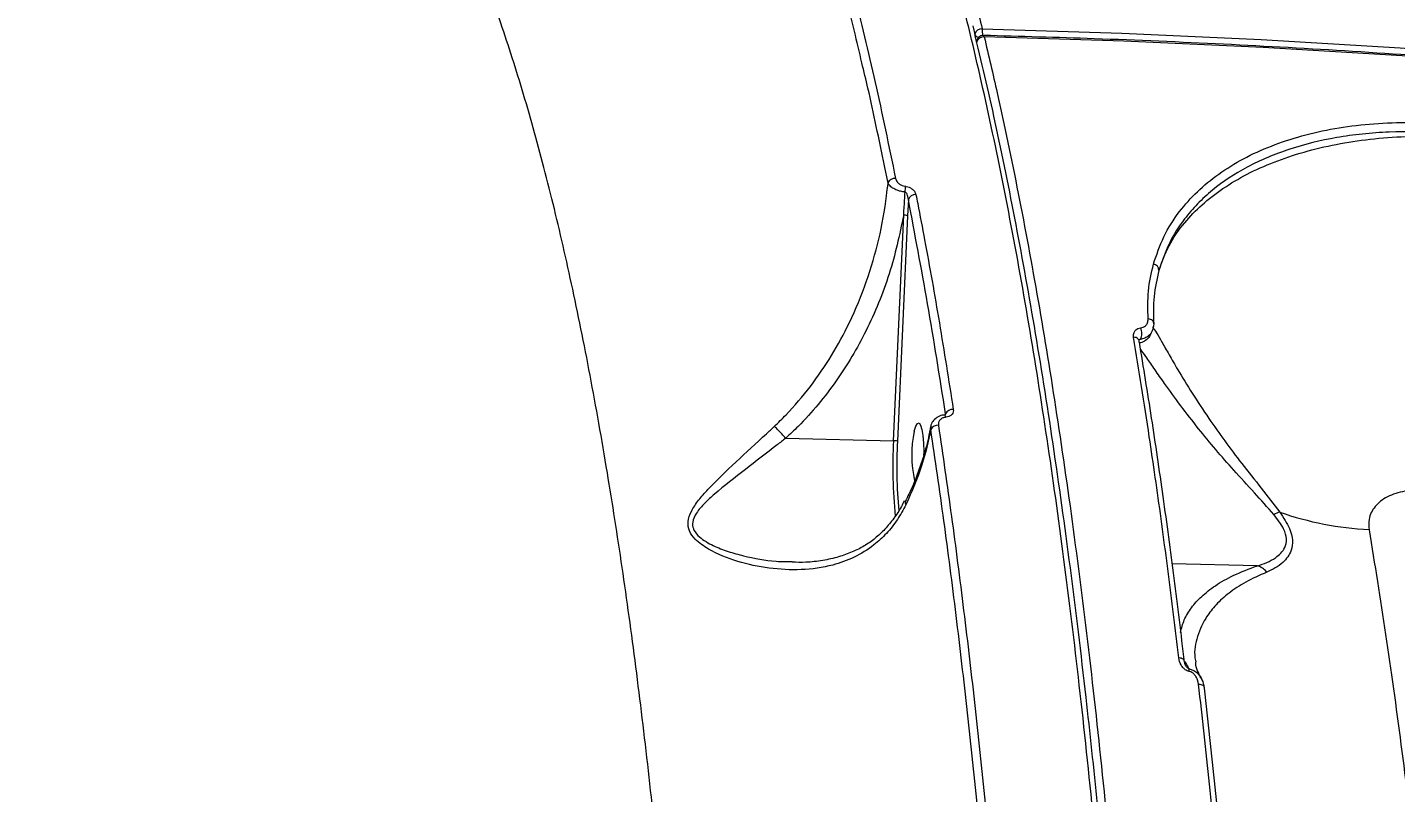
# Model space of a CAD drawing. Header units: millimetres. Extents: x -8422 to 28150, y -6982 to 5510.
# Drawn here: x 22047 to 22249, y 1742.4 to 1855.4 of the extents above; entities that cross this region are included whole.
import ezdxf

# ---------------------------------------------------------------- set-up
doc = ezdxf.new("R2010")
doc.units = ezdxf.units.MM
for name, color, linetype in [('DIKOM_ОБЪЕКТ', 7, 'Continuous'), ('DIKOM_РАЗМЕР_ЗОНА', 7, 'Continuous'), ('DIKOM_РАЗМЕР_ОБЪЕКТА', 7, 'Continuous')]:
    doc.layers.add(name, color=color, linetype=linetype)
doc.styles.add('style1', font='arial.ttf', dxfattribs={"width": 0.8})
doc.dimstyles.new('1-50', dxfattribs={"dimtxt": 300, "dimasz": 200, "dimexe": 100, "dimexo": 0, "dimgap": 100, "dimtad": 1, "dimdec": 0, "dimtxsty": 'style1', "dimcen": 0, "dimclrd": 7, "dimclre": 7, "dimadec": 1, "dimazin": 2, "dimtfac": 1, "dimtdec": 0, "dimtmove": 1, "dimatfit": 3, "dimfxl": 0, "dimlwd": 25, "dimlwe": 18, "dimarcsym": 0})

# ---------------------------------------------------------------- blocks, each defined once
blk = doc.blocks.new('*D15')
at = {"layer": 'Defpoints', "color": 0, "transparency": 16777216}
for p in [(19380.28, 3651.45), (27070.13, 3651.45), (15204.41, -3115.19)]:
    blk.add_point(p, dxfattribs=at)
at = {"layer": 'DIKOM_РАЗМЕР_ОБЪЕКТА', "color": 7, "lineweight": 18, "transparency": 16777216}
for p, q in [((19380.28, 3651.45), (27170.13, 3651.45)), ((15204.41, -3115.19), (27170.13, -3115.19))]:
    blk.add_line(p, q, dxfattribs=at)
at = {"layer": 'DIKOM_РАЗМЕР_ОБЪЕКТА', "color": 7, "lineweight": 25, "transparency": 16777216}
blk.add_line((27070.13, -2915.19), (27070.13, 3451.45), dxfattribs=at)
at = {"layer": 'DIKOM_РАЗМЕР_ОБЪЕКТА', "color": 7, "transparency": 16777216}
for points in [[(27036.8, 3451.45), (27103.47, 3451.45), (27070.13, 3651.45)], [(27036.8, -2915.19), (27103.47, -2915.19), (27070.13, -3115.19)]]:
    blk.add_solid(points, dxfattribs=at)
at = {"layer": 'DIKOM_РАЗМЕР_ОБЪЕКТА', "color": 0, "transparency": 16777216, "insert": (26816.96, -135.25), "char_height": 300, "attachment_point": 5, "rotation": 90, "style": 'style1'}
blk.add_mtext('6750', dxfattribs=at)
blk = doc.blocks.new('*D14')
at = {"layer": 'Defpoints', "color": 0, "transparency": 16777216}
for p in [(20684.73, 5148.63), (28049.7, 5148.63), (14575.76, -5055.5)]:
    blk.add_point(p, dxfattribs=at)
at = {"layer": 'DIKOM_РАЗМЕР_ЗОНА', "color": 7, "lineweight": 18, "transparency": 16777216}
for p, q in [((20684.73, 5148.63), (28149.7, 5148.63)), ((14575.76, -5055.5), (28149.7, -5055.5))]:
    blk.add_line(p, q, dxfattribs=at)
at = {"layer": 'DIKOM_РАЗМЕР_ЗОНА', "color": 7, "lineweight": 25, "transparency": 16777216}
blk.add_line((28049.7, -4855.5), (28049.7, 4948.63), dxfattribs=at)
at = {"layer": 'DIKOM_РАЗМЕР_ЗОНА', "color": 7, "transparency": 16777216}
for points in [[(28016.36, 4948.63), (28083.03, 4948.63), (28049.7, 5148.63)], [(28016.36, -4855.5), (28083.03, -4855.5), (28049.7, -5055.5)]]:
    blk.add_solid(points, dxfattribs=at)
at = {"layer": 'DIKOM_РАЗМЕР_ЗОНА', "color": 0, "transparency": 16777216, "insert": (27796.52, -63.59), "char_height": 300, "attachment_point": 5, "rotation": 90, "style": 'style1'}
blk.add_mtext('10200', dxfattribs=at)
blk = doc.blocks.new('*D13')
at = {"layer": 'Defpoints', "color": 0, "transparency": 16777216}
for p in [(10490, 1785.06), (25983.09, 460.53), (10490, -6882.5)]:
    blk.add_point(p, dxfattribs=at)
at = {"layer": 'DIKOM_РАЗМЕР_ЗОНА', "color": 7, "lineweight": 18, "transparency": 16777216}
for p, q in [((10490, 1785.06), (10490, -6982.5)), ((25983.09, 460.53), (25983.09, -6982.5))]:
    blk.add_line(p, q, dxfattribs=at)
at = {"layer": 'DIKOM_РАЗМЕР_ЗОНА', "color": 7, "lineweight": 25, "transparency": 16777216}
blk.add_line((25783.09, -6882.5), (10690, -6882.5), dxfattribs=at)
at = {"layer": 'DIKOM_РАЗМЕР_ЗОНА', "color": 7, "transparency": 16777216}
for points in [[(10690, -6849.17), (10690, -6915.83), (10490, -6882.5)], [(25783.09, -6849.17), (25783.09, -6915.83), (25983.09, -6882.5)]]:
    blk.add_solid(points, dxfattribs=at)
at = {"layer": 'DIKOM_РАЗМЕР_ЗОНА', "color": 0, "transparency": 16777216, "insert": (18236.55, -6629.33), "char_height": 300, "attachment_point": 5, "style": 'style1'}
blk.add_mtext('15500', dxfattribs=at)

msp = doc.modelspace()

# ---------------------------------------------------------------- linework, layer by layer
at = {"layer": 'DIKOM_ОБЪЕКТ', "color": 7, "linetype": 'Continuous', "lineweight": 15}
for p, q in [((22174.04, 1832.4), (22173.51, 1834.92)), ((22177.04, 1829.96), (22176.93, 1827.58)), ((22174.83, 1794.36), (22176.35, 1827.65)), ((22176.93, 1827.58), (22175.42, 1794.29)), ((22211.29, 1809.32), (22211.14, 1809.27)), ((22211.94, 1809.49), (22211.95, 1809.49)), ((22182.52, 1798.2), (22182.54, 1798.33)), ((22182.36, 1798.15), (22182.34, 1798.15)), ((22158.93, 1794.73), (22174.83, 1794.36)), ((22228.58, 1775.9), (22215.96, 1776.2))]:
    msp.add_line(p, q, dxfattribs=at)
at = {"layer": 'DIKOM_ОБЪЕКТ', "color": 7, "linetype": 'Continuous', "lineweight": 15, "flags": 128}
for points in [[(22187.95, 1855.16), (22208.58, 1854.52), (22229.15, 1853.57), (22249.66, 1852.33), (22270.1, 1850.8), (22290.47, 1848.97), (22310.76, 1846.85), (22330.97, 1844.43), (22351.08, 1841.72), (22371.09, 1838.72), (22391, 1835.43), (22410.8, 1831.85)], [(22187.12, 1853.2), (22187.11, 1853.31), (22187.12, 1853.34)], [(22188.24, 1853.98), (22188.21, 1854.08), (22188.17, 1854.15), (22188.14, 1854.18), (22188.13, 1854.18)], [(22411.09, 1830.67), (22391.29, 1834.25), (22371.38, 1837.54), (22351.36, 1840.54), (22331.25, 1843.25), (22311.05, 1845.67), (22290.76, 1847.79), (22270.39, 1849.62), (22249.94, 1851.15), (22229.43, 1852.39), (22208.86, 1853.34), (22188.24, 1853.98)], [(22213.27, 1811.6), (22213.28, 1811.73), (22213.24, 1811.86), (22213.18, 1811.99), (22213.08, 1812.1), (22212.95, 1812.19), (22212.8, 1812.27), (22212.63, 1812.32), (22212.45, 1812.35)], [(22211.11, 1808.92), (22211.12, 1809.05), (22211.1, 1809.18), (22211.03, 1809.31), (22210.94, 1809.42), (22210.81, 1809.51), (22210.66, 1809.58), (22210.48, 1809.62), (22210.3, 1809.64)], [(22177.91, 1795.75), (22178.13, 1796.49), (22178.37, 1796.91), (22178.62, 1796.98), (22178.85, 1796.68), (22179.05, 1796.04), (22179.2, 1795.12), (22179.29, 1793.98), (22179.31, 1792.73), (22179.3, 1792.25)], [(22182.6, 1797.83), (22182.53, 1797.98), (22182.46, 1798.09), (22182.38, 1798.15), (22182.36, 1798.15)], [(22217.79, 1761.82), (22217.77, 1761.92), (22217.71, 1762.02), (22217.61, 1762.11), (22217.49, 1762.19), (22217.33, 1762.25), (22217.16, 1762.28), (22216.98, 1762.3)], [(22219.9, 1758.44), (22220.08, 1758.43), (22220.25, 1758.39), (22220.4, 1758.33), (22220.52, 1758.26), (22220.62, 1758.18), (22220.68, 1758.08), (22220.71, 1757.97), (22220.71, 1757.86)]]:
    msp.add_lwpolyline(points, dxfattribs=at)
at = {"layer": 'DIKOM_ОБЪЕКТ', "color": 7, "linetype": 'Continuous', "lineweight": 15}
for centre, radius, start, end in [((22187.87, 1854.1), 1.07, 85.6821, 164.7699), ((22184.26, 1854.47), 3.76, 355.5568, 10.6622), ((22187.61, 1854.68), 0.831, 201.2911, 254.5506), ((22188.1, 1853.18), 1, 88.6138, 170.7315), ((22188.16, 1852.92), 1.07, 85.6272, 164.605), ((22175.06, 1831.98), 1.11, 85.4657, 157.56), ((22168.19, 1832.13), 8.43, 352.6925, 358.552), ((22178.06, 1829.61), 1.08, 84.7575, 161.0575), ((22176.4, 1825.62), 2.03, 74.8063, 91.4727), ((22213.1, 1819.5), 0.943, 0.2365, 82.101), ((22209.85, 1810.2), 1.69, 328.4307, 28.7993), ((22183.55, 1797.88), 1.11, 83.5313, 156.0463), ((22181.37, 1795.49), 1.15, 84.3229, 151.4839), ((22250.23, 1790.68), 75.49, 177.2095, 185.6577), ((22174.88, 1792.32), 2.04, 74.8147, 91.4528), ((22247.98, 1790.69), 72.65, 177.1591, 185.2564), ((22194.51, 1792.23), 16.97, 168.0221, 192.8143), ((22232.83, 1780.13), 3.81, 104.4438, 118.6733), ((22247.55, 1828.77), 47.6, 250.784, 267.0128), ((22216.7, 1760.62), 1.8, 350.6489, 2.3437)]:
    msp.add_arc(centre, radius, start, end, dxfattribs=at)
for points, knots in [([(22211.62, 1616.53), (22211.5, 1620.97), (22211.17, 1632.91), (22210.44, 1652.07), (22209.36, 1673.87), (22208.02, 1695.39), (22206.42, 1716.53), (22204.56, 1737.23), (22202.48, 1757.02), (22200.2, 1775.85), (22197.72, 1793.71), (22195.02, 1810.87), (22192.08, 1827.26), (22188.91, 1842.8), (22185.59, 1857.13), (22182.13, 1870.25), (22178.54, 1882.16), (22174.77, 1893.04), (22170.82, 1902.83), (22166.71, 1911.45), (22162.52, 1918.71), (22158.27, 1924.64), (22153.97, 1929.22), (22149.98, 1932.4), (22147.41, 1933.44), (22146.32, 1933.89)], [0, 0, 0, 0, 0.026121, 0.070372, 0.114656, 0.158907, 0.204443, 0.250016, 0.295552, 0.339802, 0.384087, 0.428338, 0.473874, 0.519447, 0.564982, 0.609233, 0.653518, 0.697768, 0.743304, 0.788877, 0.834413, 0.878664, 0.922949, 0.967199, 1, 1, 1, 1]), ([(22148.56, 1933.79), (22148.77, 1933.73), (22150.5, 1933.23), (22153.71, 1931), (22158.17, 1927), (22162.32, 1921.82), (22166.17, 1915.85), (22169.72, 1909.29), (22173.19, 1901.78), (22176.58, 1893.33), (22179.85, 1884.04), (22182.99, 1873.97), (22185.67, 1864.33), (22187.29, 1857.81), (22187.95, 1855.16)], [0, 0, 0, 0, 0.01404, 0.117918, 0.22188, 0.325758, 0.413617, 0.501578, 0.589539, 0.678333, 0.767128, 0.853674, 0.940415, 1, 1, 1, 1]), ([(22084.89, 1897.41), (22083.85, 1897.4), (22076.38, 1897.3), (22062.51, 1896.93), (22043.3, 1896.2), (22024.12, 1895.2), (22004.99, 1893.94), (21985.91, 1892.41), (21966.88, 1890.62), (21947.92, 1888.57), (21929.02, 1886.24), (21910.19, 1883.66), (21891.44, 1880.8), (21872.76, 1877.69), (21854.18, 1874.3), (21835.69, 1870.66), (21817.3, 1866.74), (21799.02, 1862.56), (21780.84, 1858.12), (21762.78, 1853.41), (21744.85, 1848.45), (21727.04, 1843.21), (21709.49, 1837.77), (21697.94, 1833.94), (21692.23, 1832.05)], [0, 0, 0, 0, 0.007673, 0.054924, 0.102196, 0.149481, 0.196777, 0.244084, 0.291402, 0.338729, 0.386065, 0.433406, 0.480751, 0.528098, 0.575445, 0.622788, 0.670125, 0.717452, 0.764768, 0.812066, 0.859345, 0.906599, 0.953825, 1, 1, 1, 1]), ([(22145.06, 1663.74), (22144.77, 1669.48), (22144.18, 1680.97), (22143.07, 1697.7), (22141.8, 1714.01), (22140.34, 1730.05), (22138.69, 1745.77), (22136.83, 1761.09), (22134.81, 1775.77), (22132.56, 1790.17), (22130.07, 1804.18), (22127.33, 1817.68), (22124.4, 1830.37), (22121.27, 1842.16), (22117.95, 1853), (22114.53, 1862.62), (22111.01, 1871.04), (22107.41, 1878.27), (22103.68, 1884.44), (22099.81, 1889.49), (22095.82, 1893.37), (22091.81, 1895.95), (22088.16, 1897.31), (22085.86, 1897.3), (22084.9, 1897.3)], [0, 0, 0, 0, 0.041908, 0.083866, 0.125824, 0.167731, 0.211357, 0.25504, 0.298723, 0.342349, 0.389784, 0.437254, 0.484689, 0.533508, 0.582368, 0.631188, 0.678465, 0.725779, 0.773056, 0.821713, 0.87041, 0.919066, 0.966231, 1, 1, 1, 1]), ([(22655.79, 1772.91), (22653.82, 1773.9), (22646.42, 1777.61), (22633.44, 1783.84), (22616.82, 1791.53), (22600.04, 1798.95), (22583.09, 1806.13), (22565.98, 1813.04), (22548.72, 1819.69), (22531.32, 1826.08), (22513.77, 1832.2), (22496.09, 1838.06), (22478.27, 1843.66), (22460.33, 1848.98), (22442.26, 1854.03), (22424.08, 1858.81), (22405.8, 1863.32), (22387.4, 1867.55), (22368.91, 1871.51), (22350.32, 1875.19), (22331.64, 1878.59), (22312.88, 1881.71), (22294.04, 1884.56), (22275.13, 1887.13), (22256.15, 1889.41), (22237.1, 1891.42), (22218.01, 1893.14), (22204.44, 1894.18), (22197.25, 1894.65), (22196.45, 1894.7)], [0, 0, 0, 0, 0.014082, 0.052954, 0.091849, 0.130787, 0.169766, 0.208786, 0.247843, 0.286938, 0.326068, 0.365231, 0.404425, 0.443649, 0.482902, 0.522181, 0.561484, 0.600811, 0.64016, 0.679528, 0.718916, 0.758321, 0.797742, 0.837178, 0.876628, 0.91609, 0.955564, 0.995047, 1, 1, 1, 1]), ([(22162.27, 1883.74), (22163.42, 1880.09), (22165.72, 1872.81), (22169.01, 1860.57), (22172.18, 1847.45), (22174.16, 1837.87), (22175.15, 1833.08)], [0, 0, 0, 0, 0.248596, 0.497193, 0.748597, 1, 1, 1, 1]), ([(22170.18, 1850.12), (22169.45, 1853.27), (22167.66, 1860.87), (22164.67, 1871.89), (22162.35, 1879.25), (22161.19, 1882.93)], [0, 0, 0, 0, 0.261001, 0.630501, 1, 1, 1, 1]), ([(22186.54, 1855.58), (22187.58, 1851.2), (22189.72, 1842.22), (22192.74, 1827.38), (22195.66, 1811.27), (22198.4, 1794.04), (22200.95, 1775.74), (22203.12, 1757.9), (22204.95, 1740.74), (22206.48, 1724.45), (22207.86, 1707.73), (22209.1, 1690.42), (22210.19, 1672.53), (22211.11, 1654.08), (22211.87, 1635.33), (22212.23, 1622.62), (22212.41, 1616.27)], [0, 0, 0, 0, 0.074863, 0.153538, 0.232153, 0.313051, 0.394015, 0.474913, 0.539382, 0.603919, 0.668455, 0.732925, 0.799657, 0.866462, 0.933268, 1, 1, 1, 1]), ([(22188.24, 1853.98), (22188.88, 1851.24), (22190.62, 1843.86), (22193.3, 1830.98), (22196.24, 1815.15), (22199, 1798.23), (22201.58, 1780.25), (22203.96, 1761.23), (22206.08, 1741.61), (22207.96, 1721.45), (22209.59, 1700.86), (22210.99, 1679.49), (22212.16, 1657.4), (22213.08, 1634.63), (22213.74, 1611.69), (22214.13, 1588.67), (22214.27, 1565.65), (22214.16, 1542.24), (22213.79, 1518.52), (22213.15, 1494.57), (22212.27, 1471.19), (22211.17, 1448.45), (22209.87, 1426.4), (22208.33, 1404.4), (22206.56, 1382.54), (22204.55, 1360.88), (22202.32, 1339.62), (22199.87, 1318.82), (22197.2, 1298.55), (22194.31, 1278.76), (22191.19, 1259.53), (22187.85, 1240.94), (22184.37, 1223.42), (22180.76, 1206.98), (22177.04, 1191.64), (22173.14, 1177.16), (22169.08, 1163.62), (22164.85, 1151.1), (22160.83, 1140.48), (22158.19, 1134.48), (22157.02, 1131.82)], [0, 0, 0, 0, 0.015651, 0.042167, 0.068704, 0.09522, 0.122506, 0.149814, 0.177101, 0.203616, 0.230153, 0.256669, 0.283955, 0.311263, 0.33855, 0.365066, 0.391602, 0.418118, 0.445404, 0.472713, 0.499999, 0.52556, 0.55114, 0.576701, 0.602949, 0.629218, 0.655467, 0.681983, 0.708519, 0.735035, 0.762321, 0.78963, 0.816916, 0.843432, 0.869969, 0.896485, 0.923771, 0.951079, 0.978366, 1, 1, 1, 1]), ([(22774.92, 1700.64), (22772.26, 1702.13), (22764.55, 1706.44), (22751.64, 1713.42), (22736.12, 1721.49), (22720.43, 1729.34), (22704.55, 1736.97), (22688.49, 1744.37), (22672.27, 1751.55), (22655.87, 1758.5), (22639.31, 1765.21), (22622.59, 1771.7), (22605.72, 1777.95), (22588.69, 1783.97), (22571.52, 1789.75), (22554.21, 1795.29), (22536.76, 1800.59), (22519.17, 1805.65), (22501.46, 1810.47), (22483.62, 1815.04), (22465.67, 1819.37), (22447.6, 1823.45), (22429.42, 1827.29), (22411.14, 1830.88), (22392.75, 1834.21), (22374.27, 1837.3), (22355.7, 1840.14), (22337.05, 1842.72), (22318.31, 1845.06), (22299.5, 1847.14), (22280.62, 1848.96), (22261.67, 1850.54), (22242.66, 1851.86), (22223.59, 1852.92), (22205.41, 1853.7), (22193.58, 1854.03), (22188.13, 1854.18)], [0, 0, 0, 0, 0.015772, 0.04573, 0.075687, 0.105645, 0.135603, 0.165562, 0.19552, 0.225478, 0.255436, 0.285395, 0.315354, 0.345312, 0.375271, 0.40523, 0.435188, 0.465147, 0.495106, 0.525065, 0.555024, 0.584983, 0.614942, 0.644901, 0.67486, 0.704819, 0.734779, 0.764738, 0.794697, 0.824656, 0.854615, 0.884574, 0.914534, 0.944493, 0.974452, 1, 1, 1, 1]), ([(22173.51, 1834.92), (22172.71, 1838.83), (22171.64, 1844.11), (22170.48, 1848.88), (22170.18, 1850.12)], [0, 0, 0, 0, 0.741625, 1, 1, 1, 1]), ([(22213.23, 1820.44), (22213.7, 1821.8), (22214.62, 1824.54), (22216.88, 1828.09), (22219.63, 1831.17), (22222.8, 1833.78), (22226.46, 1836.05), (22230.58, 1837.93), (22235.1, 1839.42), (22239.96, 1840.51), (22245.11, 1841.17), (22250.47, 1841.43), (22254.16, 1841.25), (22256, 1841.16)], [0, 0, 0, 0, 0.10097, 0.201936, 0.290337, 0.379023, 0.467425, 0.556113, 0.645091, 0.733782, 0.822425, 0.911353, 1, 1, 1, 1]), ([(22255.95, 1839.79), (22253.29, 1839.9), (22249.25, 1840.07), (22244.07, 1839.66), (22239.07, 1838.98), (22234.36, 1837.82), (22230.07, 1836.22), (22226.09, 1834.33), (22222.61, 1832.02), (22219.69, 1829.35), (22217.48, 1826.76), (22215.41, 1823.54), (22214.5, 1820.86), (22214.05, 1819.51)], [0, 0, 0, 0, 0.131218, 0.198783, 0.266349, 0.397566, 0.465156, 0.532744, 0.663479, 0.730813, 0.798152, 0.898245, 1, 1, 1, 1]), ([(22214.05, 1819.51), (22214.49, 1820.74), (22215.38, 1823.2), (22217.62, 1826.42), (22220.33, 1829.23), (22223.42, 1831.62), (22226.99, 1833.75), (22231.01, 1835.55), (22235.43, 1837.03), (22240.17, 1838.16), (22245.21, 1838.92), (22250.45, 1839.33), (22254.06, 1839.28), (22255.87, 1839.26)], [0, 0, 0, 0, 0.103375, 0.20675, 0.294608, 0.382734, 0.470593, 0.55875, 0.647181, 0.735336, 0.823466, 0.911869, 1, 1, 1, 1]), ([(22175.15, 1833.08), (22175.21, 1832.91), (22175.31, 1832.62), (22175.69, 1832.26), (22176.1, 1832.03), (22176.42, 1831.94), (22176.59, 1831.92), (22176.62, 1831.92)], [0, 0, 0, 0, 0.327677, 0.573831, 0.779565, 0.962776, 1, 1, 1, 1]), ([(22157.26, 1796.49), (22157.84, 1797.05), (22159.74, 1798.89), (22162.65, 1802.32), (22165.77, 1806.89), (22168.57, 1812.05), (22170.94, 1817.79), (22172.78, 1824.08), (22173.68, 1828.99), (22173.97, 1831.78), (22174.04, 1832.4)], [0, 0, 0, 0, 0.060124, 0.19624, 0.33282, 0.469064, 0.63033, 0.792116, 0.953435, 1, 1, 1, 1]), ([(22176.55, 1831.06), (22176.51, 1831.06), (22176.23, 1831.1), (22175.69, 1831.21), (22174.99, 1831.48), (22174.4, 1831.86), (22174.13, 1832.19), (22174.05, 1832.37), (22174.04, 1832.4)], [0, 0, 0, 0, 0.039534, 0.232669, 0.443772, 0.686743, 0.947941, 1, 1, 1, 1]), ([(22176.35, 1827.65), (22176.37, 1827.98), (22176.44, 1829.12), (22176.51, 1830.25), (22176.55, 1831.06)], [0, 0, 0, 0, 0.291287, 1, 1, 1, 1]), ([(22177.04, 1829.96), (22177.02, 1830.11), (22177, 1830.38), (22176.89, 1830.71), (22176.76, 1830.91), (22176.66, 1831.01), (22176.6, 1831.04), (22176.57, 1831.05), (22176.55, 1831.06)], [0, 0, 0, 0, 0.369391, 0.64457, 0.837146, 0.927102, 0.971259, 1, 1, 1, 1]), ([(22176.62, 1831.92), (22176.66, 1831.91), (22176.84, 1831.89), (22177.18, 1831.79), (22177.61, 1831.54), (22178, 1831.17), (22178.1, 1830.86), (22178.16, 1830.69)], [0, 0, 0, 0, 0.044036, 0.224556, 0.433753, 0.687504, 1, 1, 1, 1]), ([(22178.16, 1830.69), (22178.25, 1830.25), (22178.68, 1828.04), (22179.86, 1821.85), (22181.64, 1811.86), (22183, 1803.28), (22183.68, 1798.98)], [0, 0, 0, 0, 0.044141, 0.220714, 0.610013, 1, 1, 1, 1]), ([(22182.54, 1798.33), (22181.67, 1803.81), (22179.93, 1814.79), (22178, 1824.9), (22177.04, 1829.96)], [0, 0, 0, 0, 0.499272, 1, 1, 1, 1]), ([(22176.35, 1827.65), (22175.73, 1824.74), (22174.79, 1820.34), (22172.69, 1814.69), (22170.27, 1809.31), (22167.28, 1804.27), (22163.76, 1799.69), (22161.23, 1796.88), (22159.55, 1795.31), (22158.93, 1794.73)], [0, 0, 0, 0, 0.235539, 0.356037, 0.476526, 0.701657, 0.817298, 0.93292, 1, 1, 1, 1]), ([(22212.45, 1812.35), (22212.41, 1813.73), (22212.33, 1816.52), (22212.93, 1819.12), (22213.23, 1820.44)], [0, 0, 0, 0, 0.496492, 1, 1, 1, 1]), ([(22214.05, 1819.51), (22213.75, 1818.24), (22213.16, 1815.69), (22213.24, 1812.97), (22213.27, 1811.6)], [0, 0, 0, 0, 0.496482, 1, 1, 1, 1]), ([(22211.33, 1811.01), (22211.47, 1811.04), (22211.75, 1811.1), (22212.12, 1811.36), (22212.41, 1811.77), (22212.43, 1812.14), (22212.45, 1812.35)], [0, 0, 0, 0, 0.184922, 0.368574, 0.650097, 1, 1, 1, 1]), ([(22210.3, 1809.64), (22210.29, 1809.68), (22210.26, 1809.91), (22210.31, 1810.3), (22210.57, 1810.69), (22210.92, 1810.93), (22211.19, 1810.98), (22211.33, 1811.01)], [0, 0, 0, 0, 0.063925, 0.388577, 0.645585, 0.822263, 1, 1, 1, 1]), ([(22212.93, 1810.4), (22212.89, 1810.25), (22212.76, 1809.82), (22212.26, 1809.28), (22211.67, 1808.86), (22211.25, 1808.81), (22211.1, 1808.79)], [0, 0, 0, 0, 0.185882, 0.511048, 0.836254, 1, 1, 1, 1]), ([(22213.27, 1811.6), (22213.24, 1811.24), (22213.17, 1810.59), (22212.62, 1809.89), (22211.99, 1809.46), (22211.52, 1809.37), (22211.29, 1809.32)], [0, 0, 0, 0, 0.331218, 0.607786, 0.798331, 1, 1, 1, 1]), ([(22213.1, 1811.15), (22213.13, 1811.12), (22213.26, 1810.99), (22213.65, 1810.36), (22214.43, 1808.99), (22215.49, 1807.12), (22216.95, 1804.62), (22218.9, 1801.44), (22221.26, 1797.84), (22223.75, 1794.33), (22226.34, 1790.87), (22229.17, 1787.37), (22230.98, 1785), (22231.88, 1783.82)], [0, 0, 0, 0, 0.027595, 0.112179, 0.196823, 0.280736, 0.364704, 0.478247, 0.591906, 0.688652, 0.785419, 0.89286, 1, 1, 1, 1]), ([(22216.98, 1762.3), (22216.91, 1762.84), (22216.59, 1765.53), (22215.75, 1772.46), (22214.38, 1782.89), (22212.49, 1796.09), (22211.08, 1804.79), (22210.3, 1809.64)], [0, 0, 0, 0, 0.032166, 0.160836, 0.418396, 0.675957, 1, 1, 1, 1]), ([(22211.11, 1808.92), (22211.72, 1805.21), (22212.93, 1797.79), (22214.64, 1786.14), (22216.27, 1774.15), (22217.27, 1765.84), (22217.78, 1761.69)], [0, 0, 0, 0, 0.249315, 0.498629, 0.749314, 1, 1, 1, 1]), ([(22231.01, 1783.47), (22230.06, 1784.54), (22228.13, 1786.71), (22225.17, 1789.9), (22222.4, 1793.07), (22219.76, 1796.28), (22217.19, 1799.61), (22215.05, 1802.55), (22213.41, 1804.91), (22212.24, 1806.59), (22211.52, 1807.63), (22211.3, 1807.89), (22211.27, 1807.92)], [0, 0, 0, 0, 0.117603, 0.239224, 0.347487, 0.457739, 0.583039, 0.712502, 0.803998, 0.897878, 0.988048, 1, 1, 1, 1]), ([(22182.53, 1798.19), (22182.54, 1798.2), (22182.55, 1798.22), (22182.48, 1798.17), (22182.36, 1798.15), (22182.27, 1798.15), (22182.22, 1798.15)], [0, 0, 0, 0, 0.313463, 0.588634, 0.809284, 1, 1, 1, 1]), ([(22182.53, 1798.18), (22182.53, 1798.2), (22182.54, 1798.24), (22182.54, 1798.3), (22182.54, 1798.33)], [0, 0, 0, 0, 0.372919, 1, 1, 1, 1]), ([(22183.68, 1798.98), (22183.68, 1798.93), (22183.7, 1798.75), (22183.63, 1798.45), (22183.4, 1798.13), (22183.05, 1797.91), (22182.75, 1797.85), (22182.6, 1797.83)], [0, 0, 0, 0, 0.091888, 0.335551, 0.563027, 0.781375, 1, 1, 1, 1]), ([(22176.67, 1784.9), (22176.27, 1784.17), (22175.44, 1782.62), (22173.84, 1780.63), (22171.74, 1778.69), (22169.08, 1777.07), (22165.5, 1775.77), (22161.25, 1775.18), (22156.52, 1775.44), (22151.81, 1776.41), (22148.06, 1777.92), (22145.67, 1779.58), (22144.62, 1781.01), (22144.4, 1782.46), (22144.96, 1784.02), (22146.03, 1785.59), (22148.19, 1787.99), (22151.54, 1791.23), (22154.96, 1794.34), (22156.87, 1796.12), (22157.26, 1796.49)], [0, 0, 0, 0, 0.039971, 0.083837, 0.127733, 0.188935, 0.250231, 0.335039, 0.41998, 0.502438, 0.584612, 0.629742, 0.658083, 0.686913, 0.718, 0.753286, 0.788722, 0.882242, 0.97587, 1, 1, 1, 1]), ([(22158.92, 1794.74), (22158.73, 1794.94), (22158.36, 1795.36), (22157.79, 1795.96), (22157.44, 1796.32), (22157.28, 1796.47), (22157.26, 1796.49)], [0, 0, 0, 0, 0.315706, 0.631459, 0.943734, 1, 1, 1, 1]), ([(22180.35, 1796.47), (22180.12, 1795.35), (22179.65, 1793.1), (22178.54, 1789.77), (22177.51, 1787.18), (22176.75, 1785.75), (22176.56, 1785.39)], [0, 0, 0, 0, 0.294772, 0.596292, 0.897407, 1, 1, 1, 1]), ([(22180.35, 1796.04), (22180.34, 1796.11), (22180.31, 1796.25), (22180.35, 1796.39), (22180.38, 1796.46)], [0, 0, 0, 0, 0.479639, 1, 1, 1, 1]), ([(22182.35, 1798.14), (22182.32, 1798.14), (22182, 1798.14), (22181.4, 1797.92), (22180.74, 1797.41), (22180.39, 1796.86), (22180.37, 1796.52), (22180.37, 1796.46)], [0, 0, 0, 0, 0.027068, 0.327226, 0.632843, 0.930663, 1, 1, 1, 1]), ([(22182.6, 1797.83), (22182.44, 1797.8), (22182.13, 1797.74), (22181.77, 1797.51), (22181.53, 1797.19), (22181.46, 1796.88), (22181.47, 1796.68), (22181.48, 1796.63)], [0, 0, 0, 0, 0.216902, 0.433476, 0.66198, 0.908093, 1, 1, 1, 1]), ([(22181.48, 1796.63), (22182.13, 1792.19), (22183.43, 1783.3), (22185.23, 1769.32), (22186.93, 1754.91), (22187.95, 1744.92), (22188.46, 1739.92)], [0, 0, 0, 0, 0.2491, 0.498199, 0.7491, 1, 1, 1, 1]), ([(22158.92, 1794.74), (22158.92, 1794.73), (22158.51, 1794.4), (22156.5, 1792.85), (22152.92, 1790.07), (22149.29, 1787.28), (22146.93, 1785.14), (22145.74, 1783.8), (22145.11, 1782.49), (22145.19, 1781.62), (22145.51, 1780.86), (22146.36, 1779.89), (22148.17, 1778.86), (22150.41, 1777.99), (22153.51, 1777.14), (22156.71, 1776.53), (22159.1, 1776.52), (22159.9, 1776.52)], [0, 0, 0, 0, 0.00014, 0.039942, 0.192534, 0.348454, 0.403935, 0.46044, 0.506931, 0.541161, 0.548992, 0.591234, 0.661769, 0.72835, 0.795007, 0.931537, 1, 1, 1, 1]), ([(22158.93, 1794.73), (22158.93, 1794.73), (22158.92, 1794.73), (22158.92, 1794.73), (22158.92, 1794.73), (22158.92, 1794.74)], [0, 0, 0, 0, 0.421703, 0.787309, 1, 1, 1, 1]), ([(22180.35, 1796.04), (22179.97, 1794.29), (22179.15, 1790.49), (22177.54, 1786.86), (22176.67, 1784.9)], [0, 0, 0, 0, 0.460484, 1, 1, 1, 1]), ([(22187.32, 1739.46), (22186.81, 1744.41), (22185.8, 1754.31), (22184.12, 1768.65), (22182.32, 1782.64), (22181.01, 1791.57), (22180.35, 1796.04)], [0, 0, 0, 0, 0.2491, 0.4982, 0.7491, 1, 1, 1, 1]), ([(22253.38, 1787.04), (22252.35, 1787.04), (22250.3, 1787.05), (22247.69, 1786.18), (22245.83, 1784.73), (22244.95, 1782.98), (22245.03, 1781.75), (22245.07, 1781.23)], [0, 0, 0, 0, 0.218028, 0.433235, 0.643795, 0.851437, 1, 1, 1, 1]), ([(22176.44, 1785.49), (22176.3, 1785.21), (22175.84, 1784.28), (22174.89, 1782.87), (22173.59, 1781.27), (22172.13, 1779.9), (22170.54, 1778.78), (22168.73, 1777.89), (22166.68, 1777.16), (22164.38, 1776.65), (22162.08, 1776.38), (22160.56, 1776.41), (22159.89, 1776.43)], [0, 0, 0, 0, 0.040803, 0.136882, 0.235592, 0.335908, 0.436657, 0.539437, 0.649587, 0.772538, 0.900632, 1, 1, 1, 1]), ([(22176.63, 1785.39), (22176.6, 1785.36), (22176.51, 1785.26), (22176.58, 1785.06), (22176.66, 1784.92), (22176.67, 1784.9)], [0, 0, 0, 0, 0.311351, 0.895256, 1, 1, 1, 1]), ([(22228.59, 1775.9), (22228.59, 1775.9), (22229.54, 1776.16), (22230.78, 1776.69), (22232.07, 1777.73), (22232.72, 1778.61), (22233, 1779.82), (22232.5, 1781.56), (22231.56, 1782.77), (22231.01, 1783.47)], [0, 0, 0, 0, 0.000319, 0.316871, 0.430858, 0.544452, 0.678332, 0.811382, 1, 1, 1, 1]), ([(22231.88, 1783.82), (22232.42, 1783), (22233.35, 1781.59), (22233.86, 1779.64), (22233.66, 1778.24), (22233.09, 1777.19), (22231.97, 1775.93), (22230.8, 1775.35), (22229.96, 1774.94)], [0, 0, 0, 0, 0.191453, 0.33124, 0.470479, 0.58237, 0.696924, 1, 1, 1, 1]), ([(22245.07, 1781.23), (22245.9, 1776.13), (22247.55, 1765.94), (22249.81, 1749.65), (22251.9, 1732.53), (22253.81, 1714.52), (22255.53, 1695.7), (22257.01, 1676.47), (22258.26, 1656.9), (22259.28, 1637.08), (22260.1, 1616.69), (22260.69, 1595.77), (22261.05, 1574.38), (22261.18, 1552.99), (22261.08, 1531.68), (22260.76, 1510.51), (22260.21, 1489.14), (22259.44, 1467.64), (22258.43, 1446.08), (22257.2, 1424.93), (22255.78, 1404.25), (22254.16, 1384.08), (22252.33, 1364.12), (22250.29, 1344.44), (22248.03, 1325.12), (22245.61, 1306.56), (22243.04, 1288.82), (22240.34, 1271.92), (22237.45, 1255.6), (22234.39, 1239.94), (22231.17, 1225.01), (22228.09, 1212.13), (22225.18, 1201.02), (22223.38, 1194.81), (22222.47, 1191.7)], [0, 0, 0, 0, 0.031179, 0.062381, 0.093559, 0.125644, 0.157755, 0.18984, 0.22102, 0.252224, 0.283405, 0.31549, 0.347601, 0.379686, 0.410889, 0.442116, 0.473319, 0.505426, 0.537559, 0.569665, 0.60092, 0.632198, 0.663452, 0.69561, 0.727794, 0.759952, 0.791284, 0.822641, 0.853973, 0.886209, 0.918471, 0.950707, 0.97533, 1, 1, 1, 1]), ([(22217.23, 1766.07), (22217.38, 1766.69), (22217.69, 1767.92), (22218.76, 1769.7), (22220.27, 1771.39), (22222.33, 1773), (22224.95, 1774.54), (22227.37, 1775.45), (22228.58, 1775.9)], [0, 0, 0, 0, 0.16806, 0.339615, 0.50202, 0.664384, 0.832274, 1, 1, 1, 1]), ([(22229.96, 1774.94), (22229.83, 1774.88), (22228.56, 1774.37), (22226.43, 1773.31), (22224.04, 1771.68), (22222.22, 1769.95), (22220.58, 1767.77), (22219.54, 1765.1), (22219.16, 1762.95), (22219.48, 1761.8), (22219.5, 1761.74)], [0, 0, 0, 0, 0.01454, 0.147711, 0.281513, 0.41567, 0.54932, 0.768017, 0.987286, 1, 1, 1, 1]), ([(22228.58, 1775.9), (22228.58, 1775.9), (22228.59, 1775.9), (22228.59, 1775.9), (22228.59, 1775.9), (22228.59, 1775.9)], [0, 0, 0, 0, 0.455358, 0.831353, 1, 1, 1, 1]), ([(22229.96, 1774.94), (22229.93, 1774.97), (22229.76, 1775.21), (22229.33, 1775.63), (22228.85, 1775.81), (22228.59, 1775.9)], [0, 0, 0, 0, 0.069976, 0.50058, 1, 1, 1, 1]), ([(22218.48, 1760.33), (22218.44, 1760.34), (22218.29, 1760.37), (22217.99, 1760.51), (22217.61, 1760.82), (22217.17, 1761.43), (22217.05, 1761.95), (22216.98, 1762.3)], [0, 0, 0, 0, 0.03497, 0.162034, 0.336271, 0.559179, 1, 1, 1, 1]), ([(22218.06, 1761.1), (22218.01, 1761.18), (22217.85, 1761.42), (22217.83, 1761.67), (22217.81, 1761.83)], [0, 0, 0, 0, 0.337161, 1, 1, 1, 1]), ([(22217.82, 1761.78), (22218, 1761.49), (22218.23, 1761.13), (22218.45, 1760.76), (22218.5, 1760.69)], [0, 0, 0, 0, 0.808927, 1, 1, 1, 1]), ([(22218.05, 1761.1), (22218.09, 1761.04), (22218.16, 1760.93), (22218.29, 1760.81), (22218.4, 1760.73), (22218.46, 1760.71), (22218.49, 1760.7), (22218.5, 1760.69)], [0, 0, 0, 0, 0.389239, 0.75363, 0.890452, 0.95541, 1, 1, 1, 1]), ([(22219.9, 1758.44), (22219.83, 1758.78), (22219.72, 1759.28), (22219.3, 1759.86), (22218.94, 1760.16), (22218.65, 1760.29), (22218.51, 1760.32), (22218.48, 1760.33)], [0, 0, 0, 0, 0.445612, 0.662364, 0.836518, 0.965787, 1, 1, 1, 1]), ([(22218.5, 1760.69), (22218.55, 1760.68), (22218.79, 1760.63), (22219.24, 1760.45), (22219.82, 1760.01), (22220.37, 1759.27), (22220.64, 1758.5), (22220.69, 1757.99), (22220.71, 1757.86)], [0, 0, 0, 0, 0.039808, 0.186457, 0.371446, 0.585503, 0.894868, 1, 1, 1, 1]), ([(22220.25, 1759.29), (22220.07, 1759.67), (22219.7, 1760.45), (22219.48, 1761.23), (22219.47, 1761.63), (22219.47, 1761.69)], [0, 0, 0, 0, 0.447569, 0.92878, 1, 1, 1, 1]), ([(22225.51, 1697.13), (22225.12, 1702.44), (22224.34, 1713.04), (22223, 1728.54), (22221.54, 1743.74), (22220.45, 1753.54), (22219.9, 1758.44)], [0, 0, 0, 0, 0.249097, 0.498194, 0.749097, 1, 1, 1, 1]), ([(22220.71, 1757.86), (22221.25, 1753.01), (22222.33, 1743.3), (22223.78, 1728.18), (22225.13, 1712.68), (22225.91, 1702.02), (22226.3, 1696.69)], [0, 0, 0, 0, 0.249097, 0.498194, 0.749097, 1, 1, 1, 1])]:
    msp.add_open_spline(points, degree=3, knots=knots, dxfattribs=at)

# ---------------------------------------------------------------- dimensions: what is measured, and where the dimension line sits
at = {"layer": 'DIKOM_РАЗМЕР_ЗОНА'}
dim = msp.add_linear_dim(base=(28049.7, 5148.63), p1=(14575.76, -5055.5), p2=(20684.73, 5148.63), angle=270, text='10200', dimstyle='1-50', override={"dimscale": 1, "dimtix": 0, "dimtofl": 1, "dimtmove": 1, "dimatfit": 3}, dxfattribs=at)
dim.commit()
dim.dimension.update_dxf_attribs({"geometry": '*D14', "text_midpoint": (28049.7, -63.59), "dimtype": 160})
dim = msp.add_linear_dim(base=(10490, -6882.5), p1=(25983.09, 460.53), p2=(10490, 1785.06), angle=180, text='15500', dimstyle='1-50', dxfattribs=at)
dim.commit()
dim.dimension.update_dxf_attribs({"geometry": '*D13', "text_midpoint": (18236.55, -6882.5), "dimtype": 160})
at = {"layer": 'DIKOM_РАЗМЕР_ОБЪЕКТА'}
dim = msp.add_linear_dim(base=(27070.13, 3651.45), p1=(15204.41, -3115.19), p2=(19380.28, 3651.45), angle=270, text='6750', dimstyle='1-50', override={"dimscale": 1, "dimtix": 0, "dimtofl": 1, "dimtmove": 1, "dimatfit": 3}, dxfattribs=at)
dim.commit()
dim.dimension.update_dxf_attribs({"geometry": '*D15', "text_midpoint": (27070.13, -135.25), "dimtype": 160})

doc.saveas('drawing.dxf')
